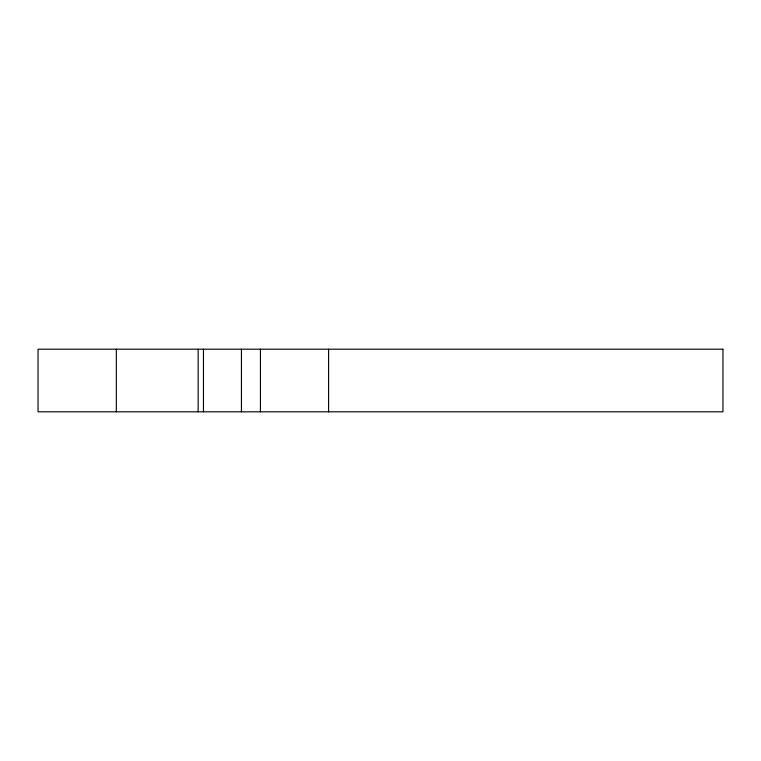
<?xml version="1.0" encoding="UTF-8"?>
<svg xmlns="http://www.w3.org/2000/svg" width="761" height="761" viewBox="0 0 761 761"><rect width="100%" height="100%" fill="white"/><g stroke="black" fill="none" stroke-linecap="round" stroke-linejoin="round"><path stroke-width="1.14" d="M328.581 349.194L328.581 411.806M260.433 349.194L260.433 411.806M241.446 349.194L241.446 411.806M203.463 349.194L203.463 411.806M198.145 349.194L198.145 411.806M116.328 349.194L116.328 411.806M722.95 349.194L38.05 349.194L38.05 411.806L722.95 411.806L722.95 349.194"/></g></svg>
